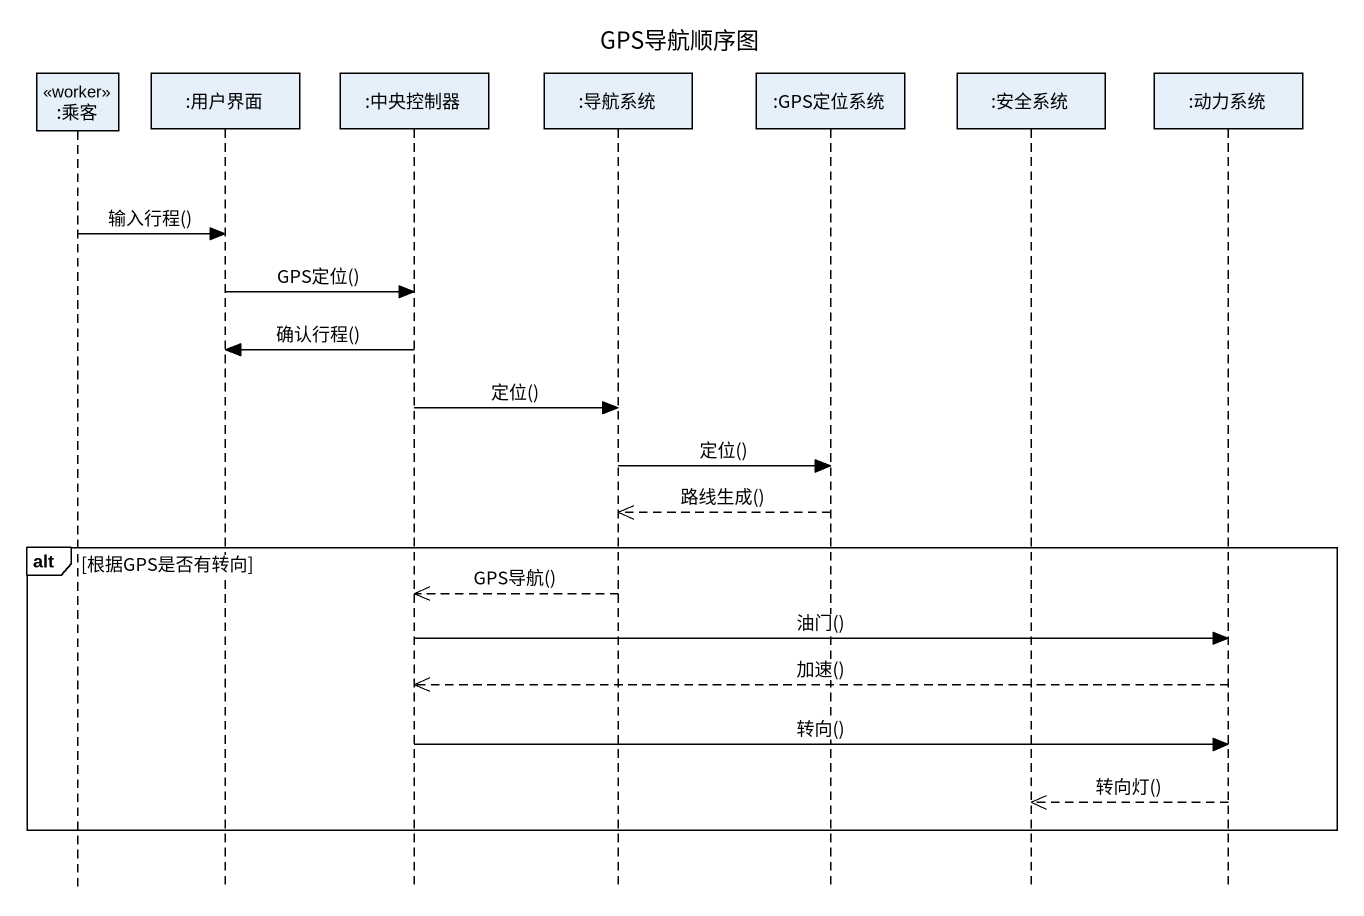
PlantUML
@startuml
title GPS导航顺序图
hide footbox
participant ":乘客" as 乘客 <<worker>>
participant ":用户界面" as 用户界面
participant ":中央控制器" as 中央控制器
participant ":导航系统" as 导航系统
participant ":GPS定位系统" as GPS定位系统
participant ":安全系统" as 安全系统
participant ":动力系统" as 动力系统

乘客 -> 用户界面 : 输入行程()
用户界面 -> 中央控制器 : GPS定位()
中央控制器 -> 用户界面 : 确认行程()
中央控制器 -> 导航系统 : 定位()
导航系统 -> GPS定位系统 : 定位()
GPS定位系统 -->> 导航系统 : 路线生成()
alt 根据GPS是否有转向
  导航系统 -->> 中央控制器 : GPS导航()
  中央控制器 -> 动力系统 : 油门()
  动力系统 -->> 中央控制器 : 加速()
  中央控制器 -> 动力系统 : 转向()
  动力系统 -->> 安全系统 : 转向灯()
end
@enduml
